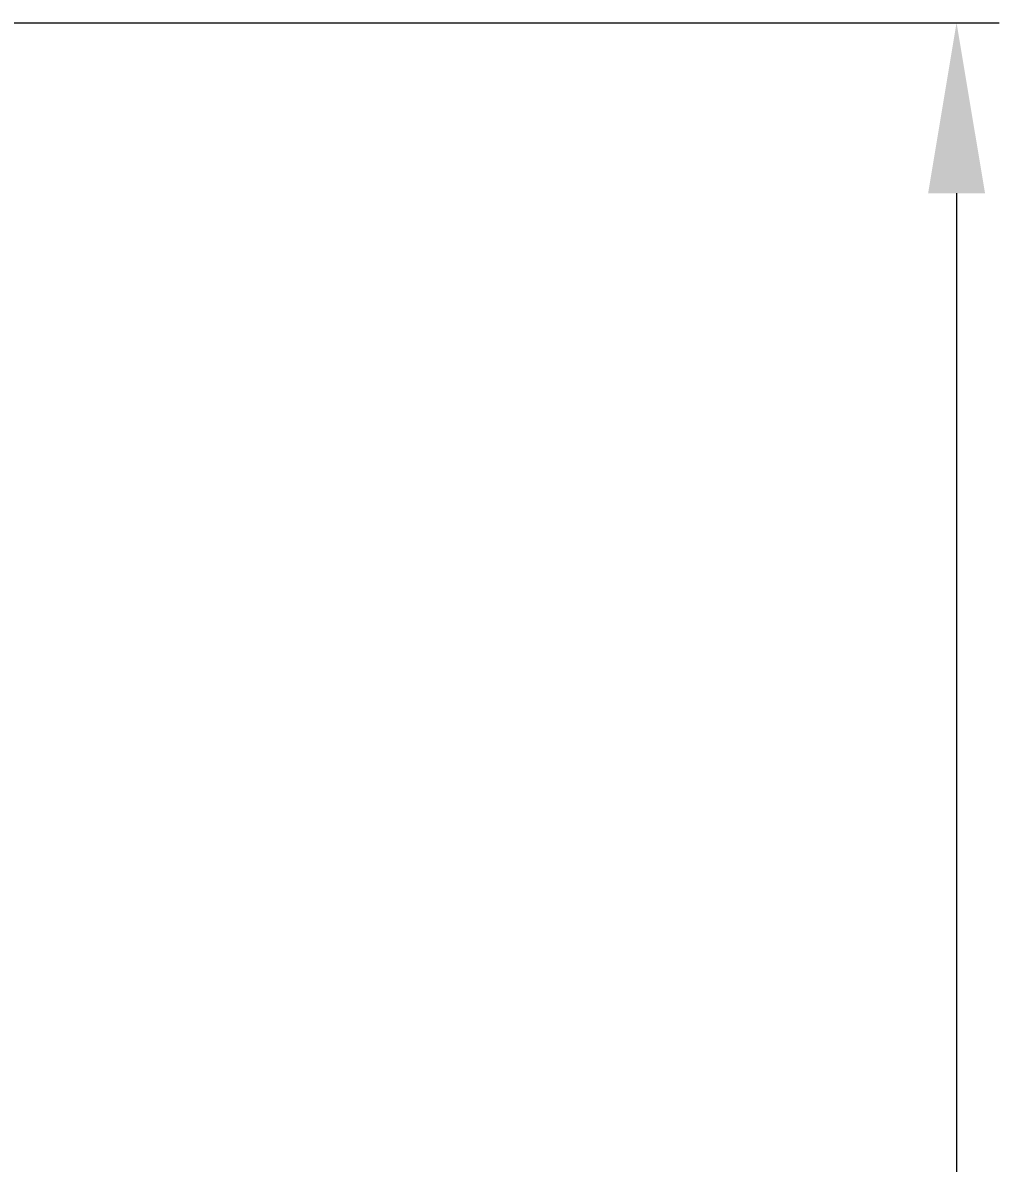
# Model space of a CAD drawing. Header units: millimetres. Extents: x -1946 to -1567, y 579 to 849.
# Drawn here: x -1817.25 to -1808.09, y 685.75 to 696.46 of the extents above; entities that cross this region are included whole.
import ezdxf

# ---------------------------------------------------------------- set-up
doc = ezdxf.new("R2010")
doc.units = ezdxf.units.MM
doc.header["$LTSCALE"] = 16.335
doc.header["$PDMODE"] = 3
doc.header["$PDSIZE"] = 0.3125
doc.layers.get('Defpoints').update_dxf_attribs({"linetype": 'CONTINUOUS'})
doc.layers.add('COVER', color=152, linetype='CONTINUOUS')
doc.styles.add('C-E02$0$RT', font='ROMANT.SHX', dxfattribs={"bigfont": 'AllInOneBig.shx'})
doc.styles.add('宝明', font='simhei.ttf')
doc.dimstyles.new('STANDARD 03$0', dxfattribs={"dimscale": 0, "dimtxt": 1.5, "dimasz": 1.3, "dimexe": 0.8, "dimexo": 0.5, "dimgap": 0.5, "dimtad": 1, "dimzin": 0, "dimdsep": 46, "dimtxsty": 'C-E02$0$RT', "dimcen": 1, "dimclrd": 3, "dimclre": 3, "dimclrt": 3, "dimadec": 0, "dimazin": 0, "dimtfac": 1, "dimtmove": 0, "dimatfit": 3, "dimfxl": 1, "dimtolj": 1, "dimtzin": 0, "dimlwd": -1, "dimarcsym": 0})

# ---------------------------------------------------------------- blocks, each defined once
blk = doc.blocks.new('*D12')
at = {"layer": 'COVER', "color": 3, "linetype": 'Continuous', "lineweight": 9, "transparency": 16777216}
for p, q in [((-1843.848, 696.461), (-1808.087, 696.461)), ((-1808.487, 694.861), (-1808.487, 662.411)), ((-1837.581, 660.811), (-1808.087, 660.811))]:
    blk.add_line(p, q, dxfattribs=at)
at = {"layer": 'COVER', "color": 3, "linetype": 'Continuous', "transparency": 16777216}
for points in [[(-1808.754, 694.861), (-1808.22, 694.861), (-1808.487, 696.461)], [(-1808.754, 662.411), (-1808.22, 662.411), (-1808.487, 660.811)]]:
    blk.add_solid(points, dxfattribs=at)
at = {"layer": 'Defpoints', "color": 0, "linetype": 'Continuous', "transparency": 16777216}
for p in [(-1844.247, 696.461), (-1837.98, 660.811), (-1808.487, 660.811)]:
    blk.add_point(p, dxfattribs=at)
at = {"layer": 'COVER', "color": 3, "linetype": 'Continuous', "lineweight": 0, "transparency": 16777216, "insert": (-1809.937, 678.636), "char_height": 2, "attachment_point": 5, "rotation": 90, "style": '宝明'}
blk.add_mtext('\\A1;35.65%%P0.5', dxfattribs=at)

msp = doc.modelspace()

# ---------------------------------------------------------------- dimensions: what is measured, and where the dimension line sits
at = {"layer": 'COVER', "linetype": 'Continuous', "lineweight": 0}
dim = msp.add_linear_dim(base=(-1808.487, 660.811), p1=(-1844.247, 696.461), p2=(-1837.98, 660.811), angle=90, text='<>%%P0.5', dimstyle='STANDARD 03$0', override={"dimscale": 1, "dimtxt": 2, "dimasz": 1.6, "dimexe": 0.3998, "dimexo": 0.3998, "dimgap": 0.3998, "dimtxsty": '宝明', "dimcen": 2, "dimfxl": 0.8, "dimlwd": 9, "dimlwe": 9}, dxfattribs=at)
dim.commit()
dim.dimension.update_dxf_attribs({"geometry": '*D12', "text_midpoint": (-1808.487, 678.636), "dimtype": 160})

doc.saveas('drawing.dxf')
